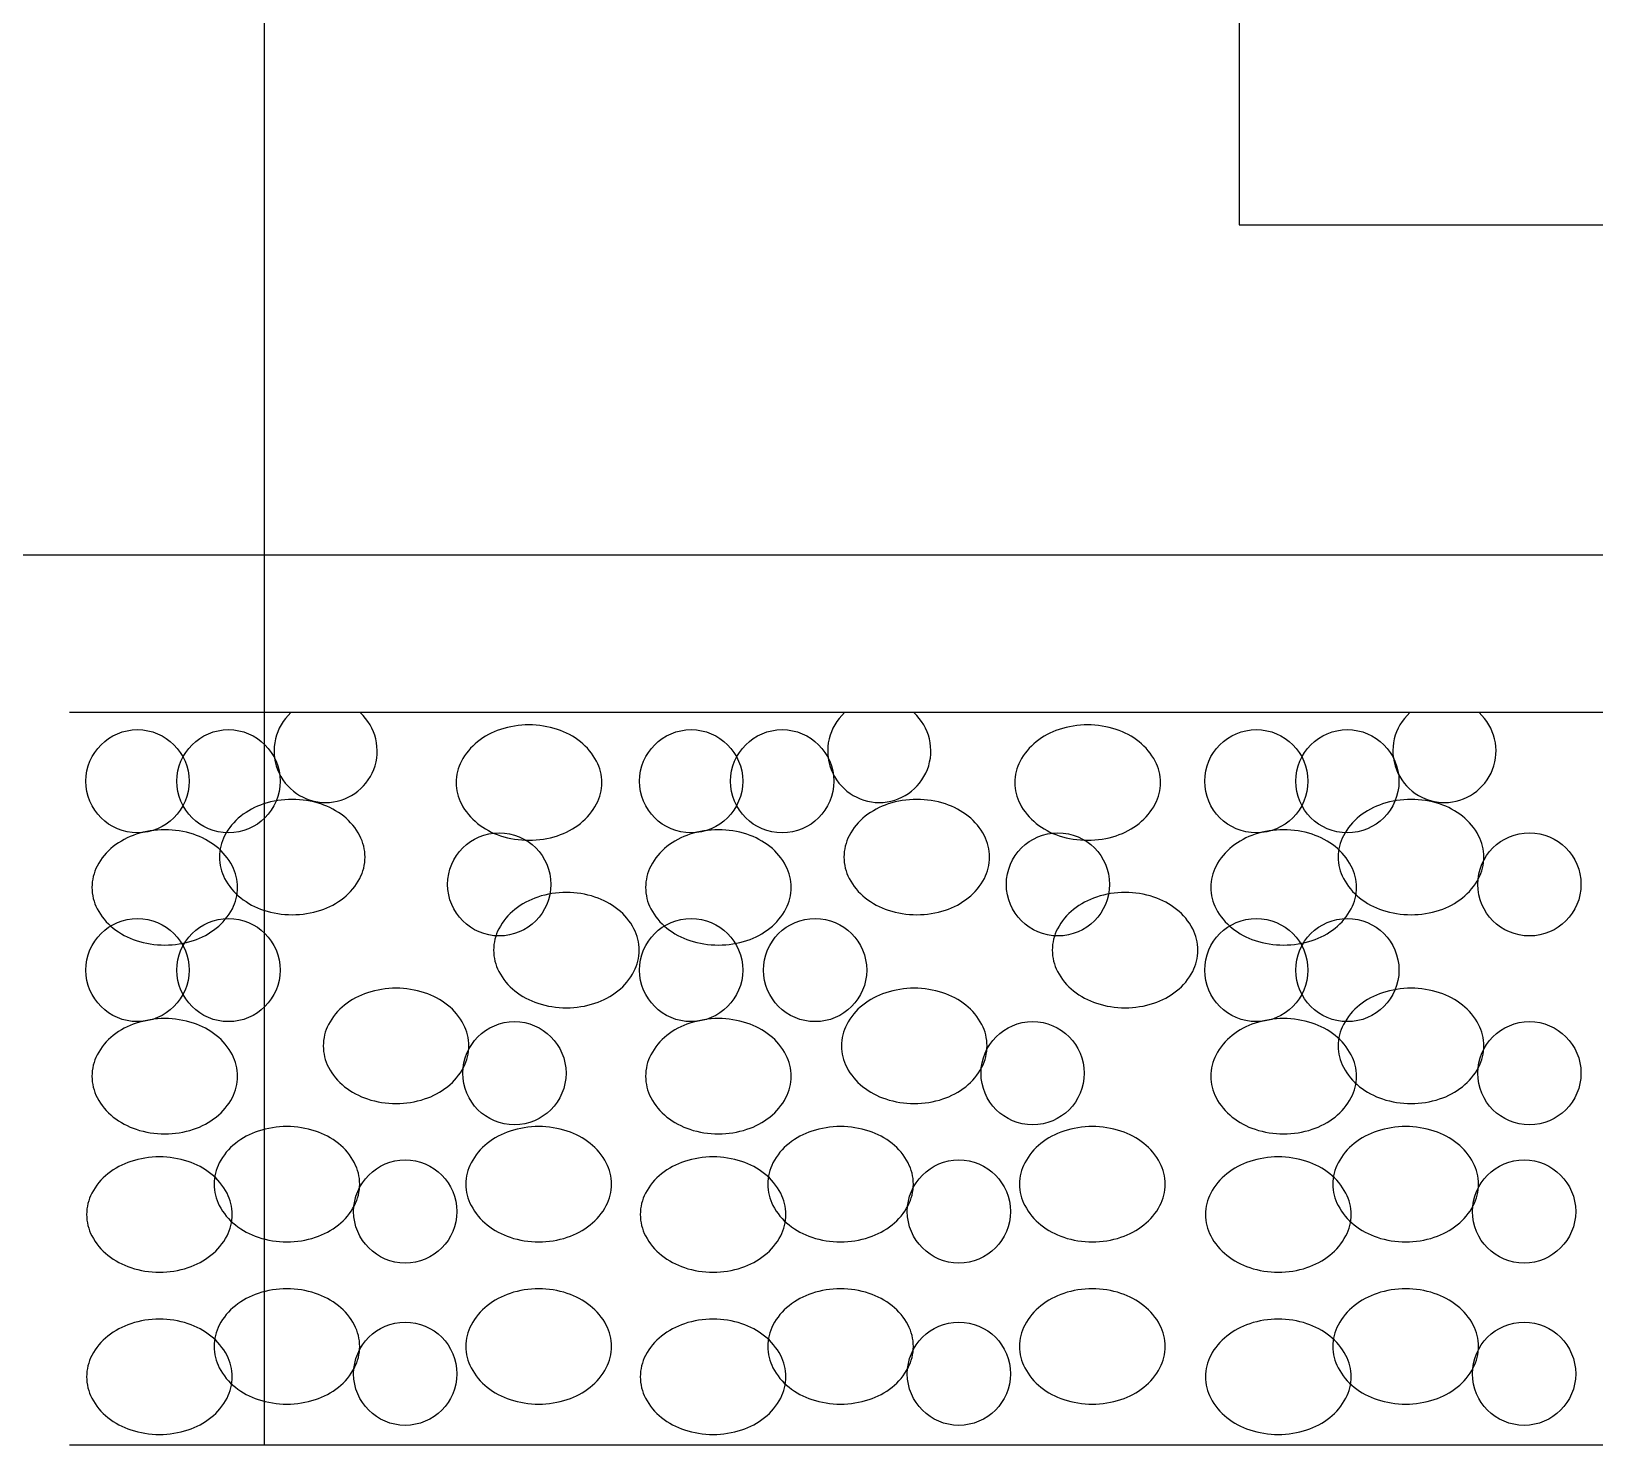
# Model space of a CAD drawing. Header units: millimetres. Extents: x 1822 to 2319, y 1244 to 1347.
# Drawn here: x 2315.9344 to 2316.3341, y 1343.9939 to 1344.3551 of the extents above; entities that cross this region are included whole.
import ezdxf

# ---------------------------------------------------------------- set-up
doc = ezdxf.new("R2010")
doc.units = ezdxf.units.MM
doc.layers.add('I-ARQ', color=8, linetype='Continuous')
doc.layers.add('I-NORMO_INST', color=4, linetype='Continuous')

msp = doc.modelspace()

# ---------------------------------------------------------------- linework, layer by layer
at = {"layer": 'I-ARQ'}
for p, q in [((2315.994012635622, 1345.518254145803), (2315.994012635622, 1343.993856916773)), ((2316.243182070838, 1345.46842025876), (2316.243182070838, 1344.305629561085)), ((2316.243182070838, 1344.305629561085), (2317.69282656431, 1344.305629561085)), ((2315.944178748578, 1344.181044843477), (2317.941995999526, 1344.181044843477)), ((2315.944178748578, 1343.993856916773), (2317.941995999526, 1343.993856916773))]:
    msp.add_line(p, q, dxfattribs=at)
for points in [[(2316.061657924389, 1344.177807397213, 0.07938273656374499), (2316.054353978679, 1344.176640429028, 0.0884210978613561), (2316.048496212741, 1344.173491469919, 0.1051625953657524), (2316.044385312432, 1344.168526871977, 0.1211000797755546), (2316.043044453272, 1344.16307189971, 0.121100079777201), (2316.044385312432, 1344.157616927443, 0.1051625953673779), (2316.048496212741, 1344.152652329502, 0.0884210978619929), (2316.054353978679, 1344.149503370392, 0.0793827365638226), (2316.061657924389, 1344.148336402207, 0.0793827365638226), (2316.068961870098, 1344.149503370392, 0.0884210978619929), (2316.074819636037, 1344.152652329502, 0.1051625953657877), (2316.078930536345, 1344.157616927443, 0.1211000797744685), (2316.080271395505, 1344.16307189971, 0.1211000797754651), (2316.078930536345, 1344.168526871977, 0.1051625953655448), (2316.074819636037, 1344.173491469919, 0.0884210978619515), (2316.068961870098, 1344.176640429028, 0.0793827365639232)], [(2316.204468945572, 1344.177807397213, 0.07938273656374499), (2316.197164999862, 1344.176640429028, 0.0884210978613561), (2316.191307233924, 1344.173491469919, 0.1051625953657524), (2316.187196333616, 1344.168526871977, 0.1211000797755546), (2316.185855474455, 1344.16307189971, 0.121100079777201), (2316.187196333616, 1344.157616927443, 0.1051625953673779), (2316.191307233924, 1344.152652329502, 0.0884210978619929), (2316.197164999862, 1344.149503370392, 0.0793827365638226), (2316.204468945572, 1344.148336402207, 0.0793827365638226), (2316.211772891282, 1344.149503370392, 0.0884210978619929), (2316.21763065722, 1344.152652329502, 0.1051625953657877), (2316.221741557528, 1344.157616927443, 0.1211000797744685), (2316.223082416689, 1344.16307189971, 0.1211000797754651), (2316.221741557528, 1344.168526871977, 0.1051625953655448), (2316.21763065722, 1344.173491469919, 0.0884210978619515), (2316.211772891282, 1344.176640429028, 0.0793827365639232)], [(2316.001142024413, 1344.158775642727, 0.07938273656374499), (2315.993838078703, 1344.157608674542, 0.0884210978613561), (2315.987980312765, 1344.154459715433, 0.1051625953657524), (2315.983869412457, 1344.149495117491, 0.1211000797755546), (2315.982528553297, 1344.144040145224, 0.121100079777201), (2315.983869412457, 1344.138585172957, 0.1051625953673779), (2315.987980312765, 1344.133620575016, 0.0884210978619929), (2315.993838078703, 1344.130471615906, 0.0793827365638226), (2316.001142024413, 1344.129304647721, 0.0793827365638226), (2316.008445970122, 1344.130471615906, 0.0884210978619929), (2316.014303736061, 1344.133620575016, 0.1051625953657877), (2316.018414636369, 1344.138585172957, 0.1211000797744685), (2316.01975549553, 1344.144040145224, 0.1211000797754651), (2316.018414636369, 1344.149495117491, 0.1051625953655448), (2316.014303736061, 1344.154459715433, 0.0884210978619515), (2316.008445970122, 1344.157608674542, 0.0793827365639232)], [(2316.160793488537, 1344.158775642727, 0.07938273656374499), (2316.153489542827, 1344.157608674542, 0.0884210978613561), (2316.147631776888, 1344.154459715433, 0.1051625953657524), (2316.143520876581, 1344.149495117491, 0.1211000797755546), (2316.14218001742, 1344.144040145224, 0.121100079777201), (2316.143520876581, 1344.138585172957, 0.1051625953673779), (2316.147631776888, 1344.133620575016, 0.0884210978619929), (2316.153489542827, 1344.130471615906, 0.0793827365638226), (2316.160793488537, 1344.129304647721, 0.0793827365638226), (2316.168097434246, 1344.130471615906, 0.0884210978619929), (2316.173955200185, 1344.133620575016, 0.1051625953657877), (2316.178066100493, 1344.138585172957, 0.1211000797744685), (2316.179406959654, 1344.144040145224, 0.1211000797754651), (2316.178066100493, 1344.149495117491, 0.1051625953655448), (2316.173955200185, 1344.154459715433, 0.0884210978619515), (2316.168097434246, 1344.157608674542, 0.0793827365639232)], [(2316.287134510628, 1344.158775642727, 0.07938273656374499), (2316.279830564918, 1344.157608674542, 0.0884210978613561), (2316.27397279898, 1344.154459715433, 0.1051625953657524), (2316.269861898672, 1344.149495117491, 0.1211000797755546), (2316.268521039512, 1344.144040145224, 0.121100079777201), (2316.269861898672, 1344.138585172957, 0.1051625953673779), (2316.27397279898, 1344.133620575016, 0.0884210978619929), (2316.279830564918, 1344.130471615906, 0.0793827365638226), (2316.287134510628, 1344.129304647721, 0.0793827365638226), (2316.294438456338, 1344.130471615906, 0.0884210978619929), (2316.300296222276, 1344.133620575016, 0.1051625953657877), (2316.304407122584, 1344.138585172957, 0.1211000797744685), (2316.305747981745, 1344.144040145224, 0.1211000797754651), (2316.304407122584, 1344.149495117491, 0.1051625953655448), (2316.300296222276, 1344.154459715433, 0.0884210978619515), (2316.294438456338, 1344.157608674542, 0.0793827365639232)], [(2315.968568971408, 1344.151023705803, 0.07938273656374499), (2315.961265025698, 1344.149856737619, 0.0884210978613561), (2315.955407259759, 1344.146707778509, 0.1051625953657524), (2315.951296359452, 1344.141743180568, 0.1211000797755546), (2315.949955500291, 1344.136288208301, 0.121100079777201), (2315.951296359452, 1344.130833236033, 0.1051625953673779), (2315.955407259759, 1344.125868638092, 0.0884210978619929), (2315.961265025698, 1344.122719678983, 0.0793827365638226), (2315.968568971408, 1344.121552710797, 0.0793827365638226), (2315.975872917117, 1344.122719678983, 0.0884210978619929), (2315.981730683056, 1344.125868638092, 0.1051625953657877), (2315.985841583364, 1344.130833236033, 0.1211000797744685), (2315.987182442524, 1344.136288208301, 0.1211000797754651), (2315.985841583364, 1344.141743180568, 0.1051625953655448), (2315.981730683056, 1344.146707778509, 0.0884210978619515), (2315.975872917117, 1344.149856737619, 0.0793827365639232)], [(2316.110088356516, 1344.151023705803, 0.07938273656374499), (2316.102784410806, 1344.149856737619, 0.0884210978613561), (2316.096926644867, 1344.146707778509, 0.1051625953657524), (2316.09281574456, 1344.141743180568, 0.1211000797755546), (2316.091474885399, 1344.136288208301, 0.121100079777201), (2316.09281574456, 1344.130833236033, 0.1051625953673779), (2316.096926644867, 1344.125868638092, 0.0884210978619929), (2316.102784410806, 1344.122719678983, 0.0793827365638226), (2316.110088356516, 1344.121552710797, 0.0793827365638226), (2316.117392302225, 1344.122719678983, 0.0884210978619929), (2316.123250068164, 1344.125868638092, 0.1051625953657877), (2316.127360968472, 1344.130833236033, 0.1211000797744685), (2316.128701827632, 1344.136288208301, 0.1211000797754651), (2316.127360968472, 1344.141743180568, 0.1051625953655448), (2316.123250068164, 1344.146707778509, 0.0884210978619515), (2316.117392302225, 1344.149856737619, 0.0793827365639232)], [(2316.254561457623, 1344.151023705803, 0.07938273656374499), (2316.247257511913, 1344.149856737619, 0.0884210978613561), (2316.241399745974, 1344.146707778509, 0.1051625953657524), (2316.237288845667, 1344.141743180568, 0.1211000797755546), (2316.235947986506, 1344.136288208301, 0.121100079777201), (2316.237288845667, 1344.130833236033, 0.1051625953673779), (2316.241399745974, 1344.125868638092, 0.0884210978619929), (2316.247257511913, 1344.122719678983, 0.0793827365638226), (2316.254561457623, 1344.121552710797, 0.0793827365638226), (2316.261865403332, 1344.122719678983, 0.0884210978619929), (2316.267723169271, 1344.125868638092, 0.1051625953657877), (2316.271834069579, 1344.130833236033, 0.1211000797744685), (2316.273174928739, 1344.136288208301, 0.1211000797754651), (2316.271834069579, 1344.141743180568, 0.1051625953655448), (2316.267723169271, 1344.146707778509, 0.0884210978619515), (2316.261865403332, 1344.149856737619, 0.0793827365639232)], [(2316.071235921215, 1344.13498594962, 0.07938273656374499), (2316.063931975506, 1344.133818981435, 0.0884210978613561), (2316.058074209567, 1344.130670022325, 0.1051625953657524), (2316.053963309259, 1344.125705424384, 0.1211000797755546), (2316.052622450099, 1344.120250452117, 0.121100079777201), (2316.053963309259, 1344.11479547985, 0.1051625953673779), (2316.058074209567, 1344.109830881908, 0.0884210978619929), (2316.063931975506, 1344.106681922799, 0.0793827365638226), (2316.071235921215, 1344.105514954614, 0.0793827365638226), (2316.078539866925, 1344.106681922799, 0.0884210978619929), (2316.084397632863, 1344.109830881908, 0.1051625953657877), (2316.088508533171, 1344.11479547985, 0.1211000797744685), (2316.089849392332, 1344.120250452117, 0.1211000797754651), (2316.088508533171, 1344.125705424384, 0.1051625953655448), (2316.084397632863, 1344.130670022325, 0.0884210978619515), (2316.078539866925, 1344.133818981435, 0.0793827365639232)], [(2316.214046942398, 1344.13498594962, 0.07938273656374499), (2316.206742996689, 1344.133818981435, 0.0884210978613561), (2316.20088523075, 1344.130670022325, 0.1051625953657524), (2316.196774330443, 1344.125705424384, 0.1211000797755546), (2316.195433471282, 1344.120250452117, 0.121100079777201), (2316.196774330443, 1344.11479547985, 0.1051625953673779), (2316.20088523075, 1344.109830881908, 0.0884210978619929), (2316.206742996689, 1344.106681922799, 0.0793827365638226), (2316.214046942398, 1344.105514954614, 0.0793827365638226), (2316.221350888108, 1344.106681922799, 0.0884210978619929), (2316.227208654047, 1344.109830881908, 0.1051625953657877), (2316.231319554355, 1344.11479547985, 0.1211000797744685), (2316.232660413515, 1344.120250452117, 0.1211000797754651), (2316.231319554355, 1344.125705424384, 0.1051625953655448), (2316.227208654047, 1344.130670022325, 0.0884210978619515), (2316.221350888108, 1344.133818981435, 0.0793827365639232)], [(2316.027695964031, 1344.110515547328, 0.07938273656374499), (2316.020392018322, 1344.109348579143, 0.0884210978613561), (2316.014534252383, 1344.106199620034, 0.1051625953657524), (2316.010423352075, 1344.101235022093, 0.1211000797755546), (2316.009082492915, 1344.095780049825, 0.121100079777201), (2316.010423352075, 1344.090325077558, 0.1051625953673779), (2316.014534252383, 1344.085360479616, 0.0884210978619929), (2316.020392018322, 1344.082211520507, 0.0793827365638226), (2316.027695964031, 1344.081044552322, 0.0793827365638226), (2316.034999909741, 1344.082211520507, 0.0884210978619929), (2316.040857675679, 1344.085360479616, 0.1051625953657877), (2316.044968575987, 1344.090325077558, 0.1211000797744685), (2316.046309435148, 1344.095780049825, 0.1211000797754651), (2316.044968575987, 1344.101235022093, 0.1051625953655448), (2316.040857675679, 1344.106199620034, 0.0884210978619515), (2316.034999909741, 1344.109348579143, 0.0793827365639232)], [(2316.160147670499, 1344.110515547328, 0.07938273656374499), (2316.15284372479, 1344.109348579143, 0.0884210978613561), (2316.146985958851, 1344.106199620034, 0.1051625953657524), (2316.142875058543, 1344.101235022093, 0.1211000797755546), (2316.141534199382, 1344.095780049825, 0.121100079777201), (2316.142875058543, 1344.090325077558, 0.1051625953673779), (2316.146985958851, 1344.085360479616, 0.0884210978619929), (2316.15284372479, 1344.082211520507, 0.0793827365638226), (2316.160147670499, 1344.081044552322, 0.0793827365638226), (2316.167451616209, 1344.082211520507, 0.0884210978619929), (2316.173309382147, 1344.085360479616, 0.1051625953657877), (2316.177420282455, 1344.090325077558, 0.1211000797744685), (2316.178761141616, 1344.095780049825, 0.1211000797754651), (2316.177420282455, 1344.101235022093, 0.1051625953655448), (2316.173309382147, 1344.106199620034, 0.0884210978619515), (2316.167451616209, 1344.109348579143, 0.0793827365639232)], [(2316.287134510628, 1344.110515547328, 0.07938273656374499), (2316.279830564918, 1344.109348579143, 0.0884210978613561), (2316.27397279898, 1344.106199620034, 0.1051625953657524), (2316.269861898672, 1344.101235022093, 0.1211000797755546), (2316.268521039512, 1344.095780049825, 0.121100079777201), (2316.269861898672, 1344.090325077558, 0.1051625953673779), (2316.27397279898, 1344.085360479616, 0.0884210978619929), (2316.279830564918, 1344.082211520507, 0.0793827365638226), (2316.287134510628, 1344.081044552322, 0.0793827365638226), (2316.294438456338, 1344.082211520507, 0.0884210978619929), (2316.300296222276, 1344.085360479616, 0.1051625953657877), (2316.304407122584, 1344.090325077558, 0.1211000797744685), (2316.305747981745, 1344.095780049825, 0.1211000797754651), (2316.304407122584, 1344.101235022093, 0.1051625953655448), (2316.300296222276, 1344.106199620034, 0.0884210978619515), (2316.294438456338, 1344.109348579143, 0.0793827365639232)], [(2315.968568971408, 1344.102763610405, 0.07938273656374499), (2315.961265025698, 1344.101596642219, 0.0884210978613561), (2315.955407259759, 1344.09844768311, 0.1051625953657524), (2315.951296359452, 1344.093483085169, 0.1211000797755546), (2315.949955500291, 1344.088028112901, 0.121100079777201), (2315.951296359452, 1344.082573140634, 0.1051625953673779), (2315.955407259759, 1344.077608542693, 0.0884210978619929), (2315.961265025698, 1344.074459583584, 0.0793827365638226), (2315.968568971408, 1344.073292615398, 0.0793827365638226), (2315.975872917117, 1344.074459583584, 0.0884210978619929), (2315.981730683056, 1344.077608542693, 0.1051625953657877), (2315.985841583364, 1344.082573140634, 0.1211000797744685), (2315.987182442524, 1344.088028112901, 0.1211000797754651), (2315.985841583364, 1344.093483085169, 0.1051625953655448), (2315.981730683056, 1344.09844768311, 0.0884210978619515), (2315.975872917117, 1344.101596642219, 0.0793827365639232)], [(2316.110088356516, 1344.102763610405, 0.07938273656374499), (2316.102784410806, 1344.101596642219, 0.0884210978613561), (2316.096926644867, 1344.09844768311, 0.1051625953657524), (2316.09281574456, 1344.093483085169, 0.1211000797755546), (2316.091474885399, 1344.088028112901, 0.121100079777201), (2316.09281574456, 1344.082573140634, 0.1051625953673779), (2316.096926644867, 1344.077608542693, 0.0884210978619929), (2316.102784410806, 1344.074459583584, 0.0793827365638226), (2316.110088356516, 1344.073292615398, 0.0793827365638226), (2316.117392302225, 1344.074459583584, 0.0884210978619929), (2316.123250068164, 1344.077608542693, 0.1051625953657877), (2316.127360968472, 1344.082573140634, 0.1211000797744685), (2316.128701827632, 1344.088028112901, 0.1211000797754651), (2316.127360968472, 1344.093483085169, 0.1051625953655448), (2316.123250068164, 1344.09844768311, 0.0884210978619515), (2316.117392302225, 1344.101596642219, 0.0793827365639232)], [(2316.254561457623, 1344.102763610405, 0.07938273656374499), (2316.247257511913, 1344.101596642219, 0.0884210978613561), (2316.241399745974, 1344.09844768311, 0.1051625953657524), (2316.237288845667, 1344.093483085169, 0.1211000797755546), (2316.235947986506, 1344.088028112901, 0.121100079777201), (2316.237288845667, 1344.082573140634, 0.1051625953673779), (2316.241399745974, 1344.077608542693, 0.0884210978619929), (2316.247257511913, 1344.074459583584, 0.0793827365638226), (2316.254561457623, 1344.073292615398, 0.0793827365638226), (2316.261865403332, 1344.074459583584, 0.0884210978619929), (2316.267723169271, 1344.077608542693, 0.1051625953657877), (2316.271834069579, 1344.082573140634, 0.1211000797744685), (2316.273174928739, 1344.088028112901, 0.1211000797754651), (2316.271834069579, 1344.093483085169, 0.1051625953655448), (2316.267723169271, 1344.09844768311, 0.0884210978619515), (2316.261865403332, 1344.101596642219, 0.0793827365639232)], [(2315.999782777171, 1344.075170191315, 0.07938273656374499), (2315.992478831462, 1344.074003223129, 0.0884210978613561), (2315.986621065523, 1344.07085426402, 0.1051625953657524), (2315.982510165215, 1344.065889666079, 0.1211000797755546), (2315.981169306055, 1344.060434693811, 0.121100079777201), (2315.982510165215, 1344.054979721544, 0.1051625953673779), (2315.986621065523, 1344.050015123603, 0.0884210978619929), (2315.992478831462, 1344.046866164493, 0.0793827365638226), (2315.999782777171, 1344.045699196309, 0.0793827365638226), (2316.007086722881, 1344.046866164493, 0.0884210978619929), (2316.012944488819, 1344.050015123603, 0.1051625953657877), (2316.017055389128, 1344.054979721544, 0.1211000797744685), (2316.018396248288, 1344.060434693811, 0.1211000797754651), (2316.017055389128, 1344.065889666079, 0.1051625953655448), (2316.012944488819, 1344.07085426402, 0.0884210978619515), (2316.007086722881, 1344.074003223129, 0.0793827365639232)], [(2316.064153930242, 1344.075170191315, 0.07938273656374499), (2316.056849984533, 1344.074003223129, 0.0884210978613561), (2316.050992218595, 1344.07085426402, 0.1051625953657524), (2316.046881318286, 1344.065889666079, 0.1211000797755546), (2316.045540459126, 1344.060434693811, 0.121100079777201), (2316.046881318287, 1344.054979721544, 0.1051625953673779), (2316.050992218595, 1344.050015123603, 0.0884210978619929), (2316.056849984533, 1344.046866164493, 0.0793827365638226), (2316.064153930242, 1344.045699196309, 0.0793827365638226), (2316.071457875952, 1344.046866164493, 0.0884210978619929), (2316.07731564189, 1344.050015123603, 0.1051625953657877), (2316.081426542199, 1344.054979721544, 0.1211000797744685), (2316.082767401359, 1344.060434693811, 0.1211000797754651), (2316.081426542199, 1344.065889666079, 0.1051625953655448), (2316.07731564189, 1344.07085426402, 0.0884210978619515), (2316.071457875952, 1344.074003223129, 0.0793827365639232)], [(2316.141302162279, 1344.075170191315, 0.07938273656374499), (2316.13399821657, 1344.074003223129, 0.0884210978613561), (2316.128140450631, 1344.07085426402, 0.1051625953657524), (2316.124029550323, 1344.065889666079, 0.1211000797755546), (2316.122688691163, 1344.060434693811, 0.121100079777201), (2316.124029550323, 1344.054979721544, 0.1051625953673779), (2316.128140450631, 1344.050015123603, 0.0884210978619929), (2316.13399821657, 1344.046866164493, 0.0793827365638226), (2316.141302162279, 1344.045699196309, 0.0793827365638226), (2316.148606107989, 1344.046866164493, 0.0884210978619929), (2316.154463873927, 1344.050015123603, 0.1051625953657877), (2316.158574774236, 1344.054979721544, 0.1211000797744685), (2316.159915633396, 1344.060434693811, 0.1211000797754651), (2316.158574774236, 1344.065889666079, 0.1051625953655448), (2316.154463873927, 1344.07085426402, 0.0884210978619515), (2316.148606107989, 1344.074003223129, 0.0793827365639232)], [(2316.20567331535, 1344.075170191315, 0.07938273656374499), (2316.198369369641, 1344.074003223129, 0.0884210978613561), (2316.192511603703, 1344.07085426402, 0.1051625953657524), (2316.188400703394, 1344.065889666079, 0.1211000797755546), (2316.187059844234, 1344.060434693811, 0.121100079777201), (2316.188400703395, 1344.054979721544, 0.1051625953673779), (2316.192511603703, 1344.050015123603, 0.0884210978619929), (2316.198369369641, 1344.046866164493, 0.0793827365638226), (2316.20567331535, 1344.045699196309, 0.0793827365638226), (2316.21297726106, 1344.046866164493, 0.0884210978619929), (2316.218835026998, 1344.050015123603, 0.1051625953657877), (2316.222945927307, 1344.054979721544, 0.1211000797744685), (2316.224286786467, 1344.060434693811, 0.1211000797754651), (2316.222945927307, 1344.065889666079, 0.1051625953655448), (2316.218835026998, 1344.07085426402, 0.0884210978619515), (2316.21297726106, 1344.074003223129, 0.0793827365639232)], [(2316.285775263386, 1344.075170191315, 0.07938273656374499), (2316.278471317677, 1344.074003223129, 0.0884210978613561), (2316.272613551738, 1344.07085426402, 0.1051625953657524), (2316.26850265143, 1344.065889666079, 0.1211000797755546), (2316.26716179227, 1344.060434693811, 0.121100079777201), (2316.26850265143, 1344.054979721544, 0.1051625953673779), (2316.272613551738, 1344.050015123603, 0.0884210978619929), (2316.278471317677, 1344.046866164493, 0.0793827365638226), (2316.285775263386, 1344.045699196309, 0.0793827365638226), (2316.293079209096, 1344.046866164493, 0.0884210978619929), (2316.298936975034, 1344.050015123603, 0.1051625953657877), (2316.303047875343, 1344.054979721544, 0.1211000797744685), (2316.304388734503, 1344.060434693811, 0.1211000797754651), (2316.303047875343, 1344.065889666079, 0.1051625953655448), (2316.298936975034, 1344.07085426402, 0.0884210978619515), (2316.293079209096, 1344.074003223129, 0.0793827365639232)], [(2315.967209724166, 1344.067418254391, 0.07938273656374499), (2315.959905778456, 1344.066251286206, 0.0884210978613561), (2315.954048012518, 1344.063102327096, 0.1051625953657524), (2315.94993711221, 1344.058137729155, 0.1211000797755546), (2315.948596253049, 1344.052682756888, 0.121100079777201), (2315.94993711221, 1344.04722778462, 0.1051625953673779), (2315.954048012518, 1344.042263186679, 0.0884210978619929), (2315.959905778456, 1344.03911422757, 0.0793827365638226), (2315.967209724166, 1344.037947259385, 0.0793827365638226), (2315.974513669875, 1344.03911422757, 0.0884210978619929), (2315.980371435814, 1344.042263186679, 0.1051625953657877), (2315.984482336122, 1344.04722778462, 0.1211000797744685), (2315.985823195282, 1344.052682756888, 0.1211000797754651), (2315.984482336122, 1344.058137729155, 0.1051625953655448), (2315.980371435814, 1344.063102327096, 0.0884210978619515), (2315.974513669875, 1344.066251286206, 0.0793827365639232)], [(2316.108729109274, 1344.067418254391, 0.07938273656374499), (2316.101425163564, 1344.066251286206, 0.0884210978613561), (2316.095567397626, 1344.063102327096, 0.1051625953657524), (2316.091456497318, 1344.058137729155, 0.1211000797755546), (2316.090115638157, 1344.052682756888, 0.121100079777201), (2316.091456497318, 1344.04722778462, 0.1051625953673779), (2316.095567397626, 1344.042263186679, 0.0884210978619929), (2316.101425163564, 1344.03911422757, 0.0793827365638226), (2316.108729109274, 1344.037947259385, 0.0793827365638226), (2316.116033054983, 1344.03911422757, 0.0884210978619929), (2316.121890820922, 1344.042263186679, 0.1051625953657877), (2316.12600172123, 1344.04722778462, 0.1211000797744685), (2316.12734258039, 1344.052682756888, 0.1211000797754651), (2316.12600172123, 1344.058137729155, 0.1051625953655448), (2316.121890820922, 1344.063102327096, 0.0884210978619515), (2316.116033054983, 1344.066251286206, 0.0793827365639232)], [(2316.253202210381, 1344.067418254391, 0.07938273656374499), (2316.245898264671, 1344.066251286206, 0.0884210978613561), (2316.240040498733, 1344.063102327096, 0.1051625953657524), (2316.235929598425, 1344.058137729155, 0.1211000797755546), (2316.234588739264, 1344.052682756888, 0.121100079777201), (2316.235929598425, 1344.04722778462, 0.1051625953673779), (2316.240040498733, 1344.042263186679, 0.0884210978619929), (2316.245898264671, 1344.03911422757, 0.0793827365638226), (2316.253202210381, 1344.037947259385, 0.0793827365638226), (2316.26050615609, 1344.03911422757, 0.0884210978619929), (2316.266363922029, 1344.042263186679, 0.1051625953657877), (2316.270474822337, 1344.04722778462, 0.1211000797744685), (2316.271815681497, 1344.052682756888, 0.1211000797754651), (2316.270474822337, 1344.058137729155, 0.1051625953655448), (2316.266363922029, 1344.063102327096, 0.0884210978619515), (2316.26050615609, 1344.066251286206, 0.0793827365639232)], [(2315.999782777171, 1344.03370703957, 0.07938273656374499), (2315.992478831462, 1344.032540071385, 0.0884210978613561), (2315.986621065523, 1344.029391112276, 0.1051625953657524), (2315.982510165215, 1344.024426514335, 0.1211000797755546), (2315.981169306055, 1344.018971542067, 0.121100079777201), (2315.982510165215, 1344.0135165698, 0.1051625953673779), (2315.986621065523, 1344.008551971859, 0.0884210978619929), (2315.992478831462, 1344.005403012749, 0.0793827365638226), (2315.999782777171, 1344.004236044564, 0.0793827365638226), (2316.007086722881, 1344.005403012749, 0.0884210978619929), (2316.012944488819, 1344.008551971859, 0.1051625953657877), (2316.017055389128, 1344.0135165698, 0.1211000797744685), (2316.018396248288, 1344.018971542067, 0.1211000797754651), (2316.017055389128, 1344.024426514335, 0.1051625953655448), (2316.012944488819, 1344.029391112276, 0.0884210978619515), (2316.007086722881, 1344.032540071385, 0.0793827365639232)], [(2316.064153930242, 1344.03370703957, 0.07938273656374499), (2316.056849984533, 1344.032540071385, 0.0884210978613561), (2316.050992218595, 1344.029391112276, 0.1051625953657524), (2316.046881318286, 1344.024426514335, 0.1211000797755546), (2316.045540459126, 1344.018971542067, 0.121100079777201), (2316.046881318287, 1344.0135165698, 0.1051625953673779), (2316.050992218595, 1344.008551971859, 0.0884210978619929), (2316.056849984533, 1344.005403012749, 0.0793827365638226), (2316.064153930242, 1344.004236044564, 0.0793827365638226), (2316.071457875952, 1344.005403012749, 0.0884210978619929), (2316.07731564189, 1344.008551971859, 0.1051625953657877), (2316.081426542199, 1344.0135165698, 0.1211000797744685), (2316.082767401359, 1344.018971542067, 0.1211000797754651), (2316.081426542199, 1344.024426514335, 0.1051625953655448), (2316.07731564189, 1344.029391112276, 0.0884210978619515), (2316.071457875952, 1344.032540071385, 0.0793827365639232)], [(2316.141302162279, 1344.03370703957, 0.07938273656374499), (2316.13399821657, 1344.032540071385, 0.0884210978613561), (2316.128140450631, 1344.029391112276, 0.1051625953657524), (2316.124029550323, 1344.024426514335, 0.1211000797755546), (2316.122688691163, 1344.018971542067, 0.121100079777201), (2316.124029550323, 1344.0135165698, 0.1051625953673779), (2316.128140450631, 1344.008551971859, 0.0884210978619929), (2316.13399821657, 1344.005403012749, 0.0793827365638226), (2316.141302162279, 1344.004236044564, 0.0793827365638226), (2316.148606107989, 1344.005403012749, 0.0884210978619929), (2316.154463873927, 1344.008551971859, 0.1051625953657877), (2316.158574774236, 1344.0135165698, 0.1211000797744685), (2316.159915633396, 1344.018971542067, 0.1211000797754651), (2316.158574774236, 1344.024426514335, 0.1051625953655448), (2316.154463873927, 1344.029391112276, 0.0884210978619515), (2316.148606107989, 1344.032540071385, 0.0793827365639232)], [(2316.20567331535, 1344.03370703957, 0.07938273656374499), (2316.198369369641, 1344.032540071385, 0.0884210978613561), (2316.192511603703, 1344.029391112276, 0.1051625953657524), (2316.188400703394, 1344.024426514335, 0.1211000797755546), (2316.187059844234, 1344.018971542067, 0.121100079777201), (2316.188400703395, 1344.0135165698, 0.1051625953673779), (2316.192511603703, 1344.008551971859, 0.0884210978619929), (2316.198369369641, 1344.005403012749, 0.0793827365638226), (2316.20567331535, 1344.004236044564, 0.0793827365638226), (2316.21297726106, 1344.005403012749, 0.0884210978619929), (2316.218835026998, 1344.008551971859, 0.1051625953657877), (2316.222945927307, 1344.0135165698, 0.1211000797744685), (2316.224286786467, 1344.018971542067, 0.1211000797754651), (2316.222945927307, 1344.024426514335, 0.1051625953655448), (2316.218835026998, 1344.029391112276, 0.0884210978619515), (2316.21297726106, 1344.032540071385, 0.0793827365639232)], [(2316.285775263386, 1344.03370703957, 0.07938273656374499), (2316.278471317677, 1344.032540071385, 0.0884210978613561), (2316.272613551738, 1344.029391112276, 0.1051625953657524), (2316.26850265143, 1344.024426514335, 0.1211000797755546), (2316.26716179227, 1344.018971542067, 0.121100079777201), (2316.26850265143, 1344.0135165698, 0.1051625953673779), (2316.272613551738, 1344.008551971859, 0.0884210978619929), (2316.278471317677, 1344.005403012749, 0.0793827365638226), (2316.285775263386, 1344.004236044564, 0.0793827365638226), (2316.293079209096, 1344.005403012749, 0.0884210978619929), (2316.298936975034, 1344.008551971859, 0.1051625953657877), (2316.303047875343, 1344.0135165698, 0.1211000797744685), (2316.304388734503, 1344.018971542067, 0.1211000797754651), (2316.303047875343, 1344.024426514335, 0.1051625953655448), (2316.298936975034, 1344.029391112276, 0.0884210978619515), (2316.293079209096, 1344.032540071385, 0.0793827365639232)], [(2315.967209724166, 1344.025955102647, 0.07938273656374499), (2315.959905778456, 1344.024788134462, 0.0884210978613561), (2315.954048012518, 1344.021639175352, 0.1051625953657524), (2315.94993711221, 1344.016674577411, 0.1211000797755546), (2315.948596253049, 1344.011219605144, 0.121100079777201), (2315.94993711221, 1344.005764632876, 0.1051625953673779), (2315.954048012518, 1344.000800034935, 0.0884210978619929), (2315.959905778456, 1343.997651075826, 0.0793827365638226), (2315.967209724166, 1343.996484107641, 0.0793827365638226), (2315.974513669875, 1343.997651075826, 0.0884210978619929), (2315.980371435814, 1344.000800034935, 0.1051625953657877), (2315.984482336122, 1344.005764632876, 0.1211000797744685), (2315.985823195282, 1344.011219605144, 0.1211000797754651), (2315.984482336122, 1344.016674577411, 0.1051625953655448), (2315.980371435814, 1344.021639175352, 0.0884210978619515), (2315.974513669875, 1344.024788134462, 0.0793827365639232)], [(2316.108729109274, 1344.025955102647, 0.07938273656374499), (2316.101425163564, 1344.024788134462, 0.0884210978613561), (2316.095567397626, 1344.021639175352, 0.1051625953657524), (2316.091456497318, 1344.016674577411, 0.1211000797755546), (2316.090115638157, 1344.011219605144, 0.121100079777201), (2316.091456497318, 1344.005764632876, 0.1051625953673779), (2316.095567397626, 1344.000800034935, 0.0884210978619929), (2316.101425163564, 1343.997651075826, 0.0793827365638226), (2316.108729109274, 1343.996484107641, 0.0793827365638226), (2316.116033054983, 1343.997651075826, 0.0884210978619929), (2316.121890820922, 1344.000800034935, 0.1051625953657877), (2316.12600172123, 1344.005764632876, 0.1211000797744685), (2316.12734258039, 1344.011219605144, 0.1211000797754651), (2316.12600172123, 1344.016674577411, 0.1051625953655448), (2316.121890820922, 1344.021639175352, 0.0884210978619515), (2316.116033054983, 1344.024788134462, 0.0793827365639232)], [(2316.253202210381, 1344.025955102647, 0.07938273656374499), (2316.245898264671, 1344.024788134462, 0.0884210978613561), (2316.240040498733, 1344.021639175352, 0.1051625953657524), (2316.235929598425, 1344.016674577411, 0.1211000797755546), (2316.234588739264, 1344.011219605144, 0.121100079777201), (2316.235929598425, 1344.005764632876, 0.1051625953673779), (2316.240040498733, 1344.000800034935, 0.0884210978619929), (2316.245898264671, 1343.997651075826, 0.0793827365638226), (2316.253202210381, 1343.996484107641, 0.0793827365638226), (2316.26050615609, 1343.997651075826, 0.0884210978619929), (2316.266363922029, 1344.000800034935, 0.1051625953657877), (2316.270474822337, 1344.005764632876, 0.1211000797744685), (2316.271815681497, 1344.011219605144, 0.1211000797754651), (2316.270474822337, 1344.016674577411, 0.1051625953655448), (2316.266363922029, 1344.021639175352, 0.0884210978619515), (2316.26050615609, 1344.024788134462, 0.0793827365639232)]]:
    msp.add_lwpolyline(points, format="xyb", close=True, dxfattribs=at)
for centre in [(2315.96159747618, 1344.163417642169), (2315.984864034296, 1344.163417642169), (2316.103116861288, 1344.163417642169), (2316.126383419404, 1344.163417642169), (2316.247589962395, 1344.163417642169), (2316.270856520511, 1344.163417642169), (2316.054066347127, 1344.13706175755), (2316.196877368311, 1344.13706175755), (2316.317389636743, 1344.13706175755), (2315.96159747618, 1344.11515754677), (2315.984864034296, 1344.11515754677), (2316.103116861288, 1344.11515754677), (2316.134805280006, 1344.11515754677), (2316.247589962395, 1344.11515754677), (2316.270856520511, 1344.11515754677), (2316.057951090146, 1344.088801662151), (2316.190402796614, 1344.088801662151), (2316.317389636743, 1344.088801662151), (2316.030037903286, 1344.053456306137), (2316.171557288394, 1344.053456306137), (2316.316030389501, 1344.053456306137), (2316.030037903286, 1344.011993154393), (2316.171557288394, 1344.011993154393), (2316.316030389501, 1344.011993154393)]:
    msp.add_circle(centre, 0.01318414761185037, dxfattribs=at)
for centre in [(2316.009681781857, 1344.171169328764), (2316.151201166965, 1344.171169328764), (2316.295674268072, 1344.171169328764)]:
    msp.add_arc(centre, 0.01318414761185037, 132.1588826776807, 47.84111732231937, dxfattribs=at)
at = {"layer": 'I-NORMO_INST'}
msp.add_line((2316.797309223903, 1344.221208467433), (2315.241930613221, 1344.221208467433), dxfattribs=at)

doc.saveas('drawing.dxf')
